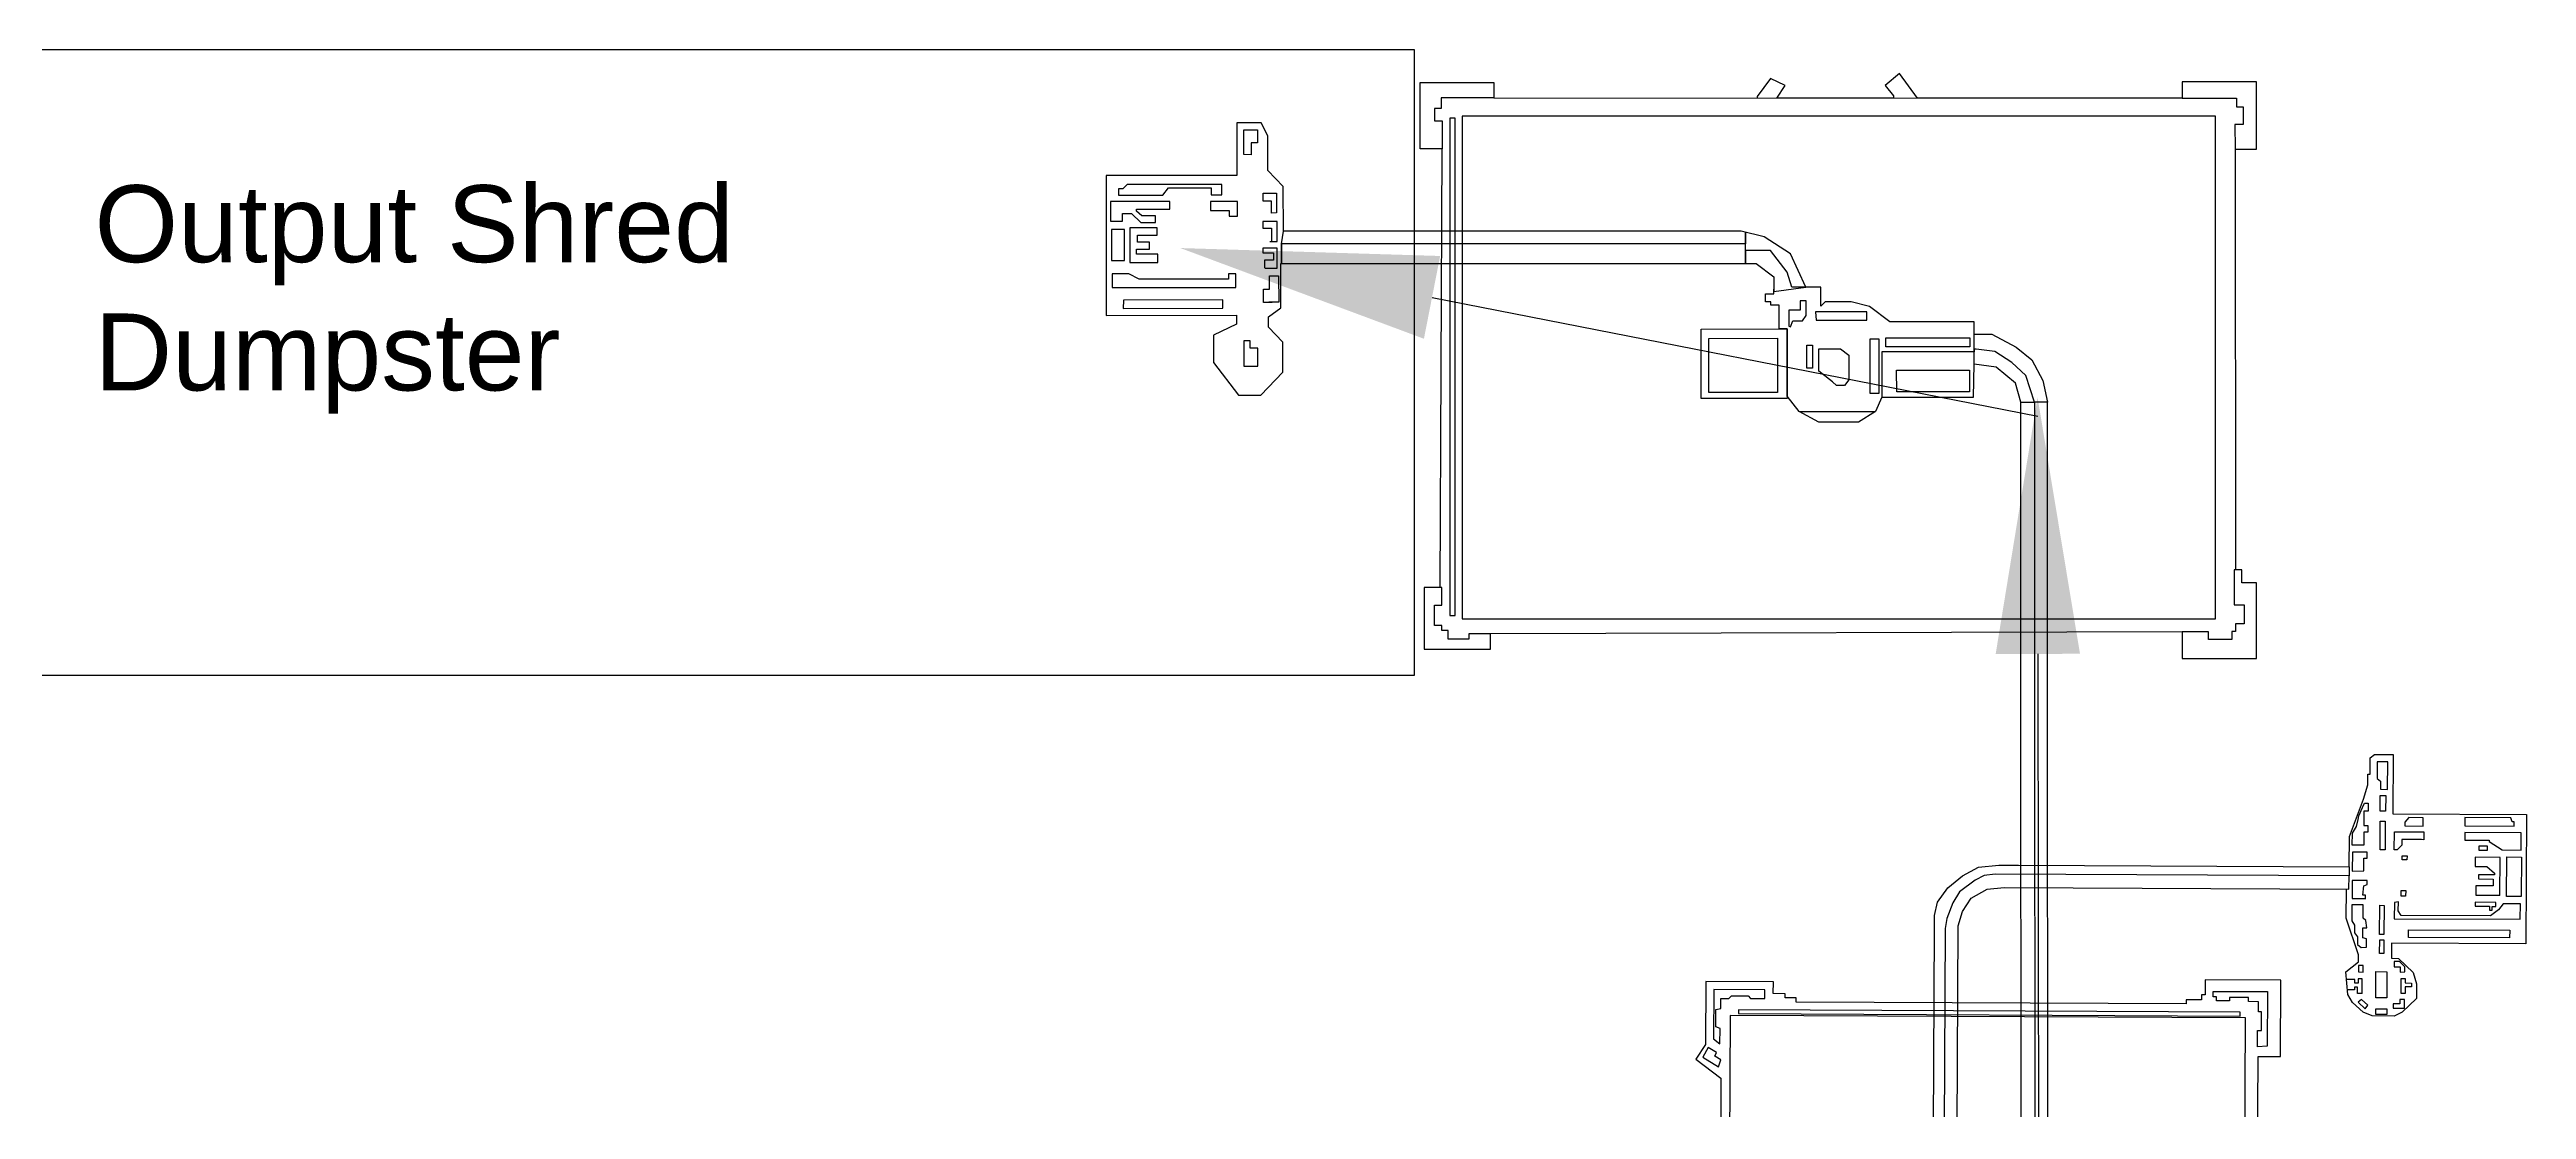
# Model space of a CAD drawing. Header units: millimetres. Extents: x 3191 to 879702, y -27549 to 222194.
# Drawn here: x 635021 to 644679, y 29213 to 33346 of the extents above; entities that cross this region are included whole.
import ezdxf
from ezdxf import colors
from ezdxf.entities.mleader import LeaderData, LeaderLine
from ezdxf.math import Vec2, Vec3

# ---------------------------------------------------------------- set-up
doc = ezdxf.new("R2010")
doc.units = ezdxf.units.MM
doc.header["$MEASUREMENT"] = 0
for name, color, linetype in [('Dumpsters', 210, 'Continuous'), ('Flow', 20, 'Continuous'), ('Granulator', 11, 'Continuous'), ('Krumbuster', 112, 'Continuous')]:
    doc.layers.add(name, color=color, linetype=linetype)
doc.styles.get("Standard").update_dxf_attribs({"font": 'arial.ttf'})

msp = doc.modelspace()

# ---------------------------------------------------------------- linework, layer by layer
at = {"layer": 'Dumpsters'}
msp.add_lwpolyline([(633591.64087, 33345.65297), (640341.64087, 33345.65297), (640341.64087, 30905.65297), (633591.64087, 30905.65297), (633591.64087, 33345.65297)], dxfattribs=at)
at = {"layer": 'Granulator'}
for points in [[(643987.98212, 30159.62105), (643988.55213, 30277.56126), (644042.98092, 30423.50819), (644060.00183, 30479.0934), (644060.20213, 30520.5376), (644069.70281, 30520.49169), (644070.01022, 30584.09748), (644086.19937, 30597.54631), (644158.75335, 30597.19565), (644157.63301, 30365.38473), (644678.91961, 30362.86535), (644676.48466, 29859.04694), (644153.31076, 29861.57545), (644153.02598, 29802.65129), (644179.73606, 29802.5222), (644237.02543, 29746.87588), (644250.16639, 29702.61848), (644249.89496, 29646.45648), (644194.37112, 29592.40264), (644163.3761, 29577.67957), (644077.25989, 29578.09577), (644042.78966, 29592.53346), (644000.60257, 29630.0257), (643981.87066, 29660.96011), (643974.93148, 29749.84249), (644024.39594, 29788.73343), (644024.52943, 29816.3539), (643976.37771, 29958.98038), (643976.92311, 30071.8293)], [(644137.48312, 30461.04698), (644138.00491, 30569.01126), (644096.85969, 30569.21011), (644096.54599, 30504.3032), (644110.3184, 30493.95414), (644110.16155, 30461.50042), (644137.48467, 30461.36837)], [(644060.2957, 30320.87207), (644060.16525, 30293.88139), (644044.41472, 30293.95751), (644044.16935, 30243.18845), (643999.81041, 30243.40284), (644000.03558, 30289.9944), (644016.55971, 30316.90637), (644022.47701, 30344.191), (644025.52942, 30358.26568), (644040.05852, 30390.37729), (644047.95351, 30407.82646), (644061.67987, 30407.76012), (644061.52702, 30376.13535), (644045.45542, 30376.21302), (644045.18831, 30320.94508), (644060.2957, 30320.87207)], [(644276.56752, 30320.34708), (644276.71477, 30350.81485), (644220.88958, 30351.08465), (644204.76437, 30333.84318), (644204.69152, 30318.76973), (644276.55821, 30318.4224), (644276.55821, 30318.4224), (644276.56752, 30320.34708)], [(644631.13154, 30317.69421), (644631.21524, 30335.01269), (644622.55234, 30335.05456), (644618.13476, 30350.47059), (644438.14747, 30351.34047), (644437.99092, 30318.94854), (644631.13309, 30318.01508)], [(644269.88606, 30265.53589), (644193.20632, 30265.90649), (644193.09782, 30243.45674), (644174.40141, 30225.2656), (644163.49302, 30225.31832), (644163.83558, 30296.19604), (644279.01472, 30295.63938), (644278.86747, 30265.17161), (644262.18383, 30265.25224)], [(644657.62882, 30223.91562), (644657.95587, 30291.58625), (644438.82703, 30292.6453), (644438.68443, 30263.1396), (644533.65116, 30262.68063), (644533.62636, 30257.54936), (644584.16243, 30225.23279), (644657.63347, 30224.8777)], [(642363.2654, 28363.16199), (642370.7852, 29919.0894), (642371.03139, 29970.02824), (642381.82906, 30021.60041), (642422.17982, 30077.49654), (642479.37841, 30124.72553), (642541.73486, 30157.73949), (642621.07621, 30166.22731), (642697.79909, 30165.85651), (643987.98212, 30159.62105), (643987.144, 30124.05587)], [(644044.32397, 30143.14099), (644044.56623, 30193.26728), (644057.74518, 30193.20358), (644057.85855, 30216.66006), (643999.99857, 30216.9397), (643999.63829, 30142.39277), (644044.32397, 30143.14099)], [(644575.38041, 30047.4114), (644576.09802, 30195.89311), (644478.9781, 30196.36249), (644478.80462, 30160.46595), (644524.50805, 30160.24507), (644553.76286, 30133.99607), (644553.73285, 30127.78642), (644492.1916, 30128.08385), (644492.11424, 30112.07843), (644549.43442, 30111.8014), (644549.30756, 30085.55318), (644481.74021, 30085.87974), (644481.56384, 30049.38767), (644575.38777, 30048.93422)], [(642456.72178, 28618.22926), (642463.06095, 29929.87038), (642479.5078, 29985.82545), (642513.38694, 30036.76477), (642575.88998, 30071.87616), (642642.28983, 30078.27959), (643986.89136, 30071.78112), (643987.144, 30124.05587), (642607.50261, 30130.72368), (642564.1799, 30125.2835), (642528.91543, 30107.42061), (642468.71113, 30061.7264), (642442.34472, 30018.57324), (642419.49819, 29957.37026), (642412.54625, 29918.63211), (642405.02768, 28362.96015)], [(644051.80814, 30033.53105), (644051.88099, 30048.60502), (644040.65154, 30048.65929), (644044.35956, 30085.52422), (644058.17627, 30089.94708), (644058.25222, 30105.66227), (643999.86147, 30105.94447), (643999.52202, 30035.70847), (644051.81744, 30035.45573)], [(644055.07384, 29846.21473), (644055.23039, 29878.60667), (644040.48922, 29882.20596), (644040.68142, 29921.97419), (644057.044, 29921.89511), (644052.68997, 29950.46043), (644041.82653, 29959.8136), (644042.07609, 30011.44869), (643997.80142, 30011.66267), (643997.49452, 29948.16124), (644008.96499, 29931.74902), (644008.82084, 29901.92298), (644020.61858, 29886.79164), (644020.47133, 29856.32387), (644034.21309, 29845.03258), (644055.07384, 29846.21473)], [(644163.90852, 30020.84487), (644163.60097, 29957.21), (644654.91661, 29954.83547), (644655.20839, 30015.20716), (644588.28518, 30015.5306), (644570.21201, 29991.14222), (644539.08817, 29968.44881), (644190.59688, 29970.13307), (644179.25358, 29987.3209), (644179.42706, 30023.21744), (644163.90852, 30020.84487)], [(644559.48494, 30004.83536), (644559.5623, 30020.84078), (644479.50629, 30021.22769), (644479.43358, 30006.1828), (644534.51228, 30005.9166), (644534.43493, 29989.91118), (644545.00217, 29989.86011), (644545.07643, 30005.22535), (644559.48649, 30005.15571)], [(644042.40078, 29748.94943), (644042.52323, 29774.28593), (644024.55631, 29774.37276), (644024.4354, 29749.35713), (644042.40233, 29749.27029)], [(644204.75673, 29749.50589), (644204.85438, 29769.71061), (644184.42165, 29790.6563), (644163.24702, 29790.75863), (644163.14627, 29769.91218), (644186.56638, 29769.79899), (644186.46563, 29748.95254), (644204.75673, 29749.50589)], [(643632.35962, 29420.29864), (643719.52534, 29419.87737), (643720.96558, 29717.87867), (643425.89245, 29719.30476), (643425.60982, 29660.82659), (643412.23923, 29660.89121), (643412.13964, 29640.28515), (643351.96796, 29640.57596), (643351.89259, 29624.98175), (641830.75026, 29632.33344), (641830.82932, 29648.69087), (641788.09077, 29648.89743), (641788.16693, 29664.65571), (641742.27588, 29664.8775), (641742.50097, 29711.45193), (641479.24797, 29712.72424), (641478.0608, 29467.08646), (641439.93062, 29409.13909), (641537.66335, 29335.1264), (641533.20984, 28413.64741)], [(641534.14326, 29469.59944), (641534.43186, 29529.31434), (641518.23703, 29535.65952), (641518.56127, 29602.74707), (641537.7576, 29607.07748), (641537.9433, 29645.50253), (641569.28885, 29645.35103), (641579.66773, 29656.3596), (641644.56718, 29656.04594), (641653.00037, 29646.05238), (641708.68208, 29645.78327), (641708.84954, 29680.43269), (641510.46188, 29681.3915), (641509.53193, 29488.97601), (641534.14326, 29469.59944)], [(643629.87735, 29457.05849), (643630.18557, 29520.8325), (643645.32406, 29520.75934), (643645.67581, 29593.54098), (643633.78114, 29593.59846), (643633.97443, 29633.59254), (643594.6864, 29633.78242), (643594.76302, 29649.63571), (643520.87258, 29649.99282), (643520.80641, 29636.30148), (643470.34511, 29636.54536), (643470.42173, 29652.39866), (643457.80666, 29652.45963), (643457.9094, 29673.7178), (643669.48705, 29672.69525), (643668.45791, 29459.7547), (643629.87735, 29457.05849)], [(644038.46673, 29665.31744), (644038.74108, 29722.0838), (644022.69958, 29722.16133), (644022.62053, 29705.80493), (644010.1078, 29705.8654), (644010.176, 29719.97678), (643977.25072, 29720.1359)], [(644038.46673, 29665.31744), (644020.50081, 29665.40427), (644020.62326, 29690.74078), (644008.4316, 29690.7997), (644008.3789, 29679.89543), (643980.38179, 29680.03074)], [(644190.23354, 29665.5471), (644190.51719, 29724.23761), (644206.23863, 29724.16163), (644206.15338, 29706.52228), (644230.21563, 29706.40599), (644230.14123, 29691.01167)], [(644230.14123, 29691.01167), (644206.39904, 29691.12642), (644206.27504, 29665.46957), (644190.23354, 29665.5471)], [(644060.06412, 29619.61366), (644035.14715, 29642.18436), (644023.22386, 29631.33746), (644050.37082, 29605.54881), (644060.06412, 29619.61366)], [(644136.25594, 29584.92854), (644136.34739, 29603.85031), (644090.1473, 29604.07359), (644090.05275, 29584.51009), (644136.25594, 29584.92854)], [(644202.95419, 29642.07273), (644185.62941, 29642.15646), (644185.54881, 29625.47971), (644159.56114, 29625.60531), (644159.48054, 29608.92804), (644203.43413, 29608.71562), (644202.95419, 29642.07273)], [(641520.33229, 29435.01596), (641487.97648, 29454.7093), (641467.51135, 29416.84021), (641528.54457, 29379.31452), (641537.52592, 29406.54902), (641514.73136, 29420.66653), (641520.33229, 29435.01596)], [(643616.22256, 26769.38137), (643632.35962, 29420.29864)]]:
    msp.add_lwpolyline(points, dxfattribs=at)
for points in [[(644129.67569, 30375.88491), (644108.78201, 30375.98589), (644109.07707, 30437.03721), (644129.97076, 30436.93623)], [(644127.9907, 30225.71576), (644108.38231, 30225.81052), (644108.92118, 30337.30952), (644128.52958, 30337.21476)], [(644525.41992, 30222.90349), (644494.94127, 30223.05079), (644495.02962, 30241.33135), (644525.50827, 30241.18405)], [(644194.53166, 30201.73153), (644213.13972, 30201.6416), (644213.06842, 30186.88849), (644194.46035, 30186.97843)], [(644658.34532, 30043.94033), (644601.23686, 30044.21633), (644601.97931, 30197.83761), (644659.08778, 30197.56161)], [(644190.00086, 30066.66604), (644207.96778, 30066.5792), (644207.86393, 30045.09154), (644189.89701, 30045.17837)], [(644106.89822, 30009.25378), (644123.90193, 30009.1716), (644123.35013, 29894.99767), (644106.34641, 29895.07985)], [(644106.55886, 29874.47021), (644123.2425, 29874.38957), (644122.9852, 29821.15119), (644106.30156, 29821.23182)], [(644613.32264, 29882.32169), (644219.34062, 29884.22581), (644219.48322, 29913.7315), (644613.46524, 29911.82738)], [(644134.00303, 29648.1791), (644091.33172, 29648.38533), (644091.82617, 29750.69291), (644134.49749, 29750.48668)], [(643583.7159, 29570.06145), (641573.5909, 29579.77639), (641559.02328, 26565.57908), (643569.14828, 26555.86413)], [(641606.7463, 29586.94074), (643562.75199, 29577.48735), (643562.82494, 29592.58157), (641606.81925, 29602.03496)]]:
    msp.add_lwpolyline(points, close=True, dxfattribs=at)
at = {"layer": 'Krumbuster'}
for points in [[(643336.55286, 33156.2869), (642304.24219, 33156.09429), (642233.96783, 33251.73406), (642177.93908, 33206.07618), (642211.2057, 33164.75495), (642211.2072, 33156.70992), (641756.09203, 33156.62501), (641788.23648, 33205.22927), (641731.46028, 33232.35844), (641679.72612, 33162.99182), (641679.72726, 33156.90971)], [(640450.50518, 32958.40529), (640364.75744, 32958.3893), (640364.70914, 33217.28819), (640652.35388, 33217.34186), (640652.36508, 33157.2959), (640446.5705, 33157.2575), (640446.57821, 33115.92727), (640421.63342, 33115.92262), (640421.64244, 33067.57414), (640451.26438, 33067.57967), (640450.50518, 32958.40529)], [(640652.36508, 33157.2959), (643336.55286, 33156.2869)], [(643543.54037, 32957.82695), (643626.47551, 32957.84242), (643626.42661, 33219.92261), (643336.541, 33219.86852), (643336.55286, 33156.2869), (643548.92898, 33156.32653), (643548.93534, 33122.20954), (643574.51346, 33122.21431), (643574.52634, 33053.20508), (643541.97237, 33053.19901), (643543.54037, 32957.82695)], [(642707.51832, 31970.7214), (642686.23117, 32045.32169), (642611.6361, 32106.70816), (642525.38923, 32119.12611), (642525.36748, 32235.70985), (642594.51705, 32235.72275), (642689.31272, 32185.22276), (642750.6994, 32136.26787), (642793.44613, 32055.4429), (642811.43646, 31971.14904), (642761.28002, 31971.13968), (642727.40059, 32074.86314), (642672.22877, 32126.14036), (642606.18466, 32168.87736), (642533.02298, 32177.88014), (642525.37827, 32177.87871), (642525.38026, 32167.20596), (642165.67403, 32167.13885), (642165.70707, 31990.08787), (642523.11005, 31990.15455), (642525.38923, 32119.12611), (642525.36748, 32235.70985), (642525.35842, 32284.2796), (642196.8618, 32284.21831), (642117.18022, 32343.90085), (642045.42891, 32361.82701), (641944.82667, 32361.80824), (641927.6711, 32345.41683), (641927.65727, 32419.54286), (641869.16746, 32419.53194), (641809.73344, 32548.57363), (641707.04127, 32614.90048), (641616.6374, 32637.48884), (639831.79841, 32637.15582), (639831.76574, 32812.28221), (639771.44137, 32874.6278), (639771.41623, 33009.37271), (639771.41623, 33009.37271), (639745.27249, 33059.64056), (639650.78139, 33059.62293), (639650.81967, 32854.48454), (639141.34435, 32854.38948), (639141.44603, 32309.42611), (639649.19681, 32309.52085), (639649.20334, 32274.51657), (639559.11822, 32232.59027), (639559.13828, 32125.06962), (639656.36726, 31997.79628), (639744.09329, 31997.81265), (639830.33838, 32087.95806), (639830.3167, 32204.16854), (639773.40163, 32262.66558), (639773.39396, 32303.78191), (639822.39228, 32338.57371), (639822.36012, 32510.93568), (641623.50125, 32511.27174), (641675.32437, 32511.28141), (641744.85974, 32459.62195), (641744.87035, 32402.72396), (641869.16746, 32419.53194), (641814.39295, 32419.52172), (641796.68533, 32477.33789), (641730.94011, 32562.05442), (641633.60177, 32562.03626), (641633.61125, 32511.27363), (641633.58849, 32633.25343), (641633.59682, 32588.59565), (639824.95566, 32588.25819), (639824.97009, 32510.93617), (639824.95566, 32588.25819), (639831.79841, 32637.15582)], [(639678.3945, 32936.47802), (639678.37644, 33033.25597), (639730.71215, 33033.26574), (639730.72178, 32981.70368), (639706.93278, 32981.69924), (639706.94137, 32935.69012), (639678.3945, 32936.47802)], [(640443.00787, 31247.81523), (640450.50518, 32958.40529)], [(643543.54037, 32957.82695), (643543.84636, 31317.81639)], [(639159.05023, 32676.98453), (639205.04224, 32676.99311), (639205.03677, 32706.34375), (639239.92727, 32706.35026), (639275.61723, 32671.45333), (639332.71075, 32671.46399), (639332.70587, 32697.64172), (639280.37016, 32697.63195), (639258.95682, 32715.07966), (639258.95534, 32723.01229), (639389.79475, 32723.0367), (639389.78912, 32753.18074), (639158.24308, 32753.13754), (639158.25729, 32676.98438), (639168.56586, 32676.9863)], [(639194.71473, 32778.52868), (639362.03052, 32778.5599), (639383.43542, 32806.32808), (639549.95827, 32806.35915), (639549.96331, 32779.38819), (639591.99053, 32779.39603), (639591.98299, 32819.85238), (639222.4609, 32819.78343), (639205.81165, 32803.12185), (639189.15938, 32803.11874), (639189.16397, 32778.52764), (639194.71473, 32778.52868)], [(639620.55279, 32696.1088), (639653.06439, 32696.11486), (639653.05373, 32753.22987), (639547.58928, 32753.21019), (639547.59594, 32717.51338), (639620.5488, 32717.52699), (639620.55279, 32696.1088)], [(639785.76371, 32707.95756), (639785.75512, 32753.96668), (639753.24353, 32753.96061), (639753.23761, 32785.69111), (639805.57332, 32785.70088), (639805.58768, 32708.75449), (639785.76371, 32707.95756)], [(639342.25451, 32520.74607), (639342.24947, 32547.71703), (639259.78099, 32547.70164), (639259.77729, 32567.5332), (639309.73418, 32567.54252), (639309.729, 32595.30653), (639262.94404, 32595.2978), (639262.93916, 32621.47554), (639339.8568, 32621.48989), (639339.85132, 32650.84053), (639233.59394, 32650.8207), (639233.6191, 32515.96626), (639342.25539, 32515.98653), (639342.25451, 32520.74607)], [(639779.44059, 32597.69303), (639807.19437, 32597.69821), (639807.18001, 32674.6446), (639752.46539, 32674.63439), (639752.47013, 32649.24989), (639785.77466, 32649.2561), (639785.78428, 32597.69422)], [(639164.6297, 32523.09278), (639212.20768, 32523.10166), (639212.18518, 32643.67731), (639162.22829, 32643.66799), (639162.25079, 32523.09234), (639174.93827, 32523.09471)], [(639760.42895, 32492.9789), (639808.00684, 32492.98778), (639807.99234, 32570.7274), (639752.48478, 32570.71704), (639752.48804, 32553.26534), (639792.92929, 32553.27288), (639792.93462, 32524.71547), (639758.04412, 32524.70896), (639758.05004, 32492.97846)], [(639163.8563, 32418.38206), (639645.97956, 32418.47201), (639645.96979, 32470.8273), (639617.42298, 32470.82198), (639617.42683, 32450.19701), (639270.10776, 32450.13221), (639229.66266, 32470.74963), (639163.84653, 32470.73735), (639163.8563, 32418.38206)], [(639788.20759, 32359.71609), (639754.11003, 32359.70973), (639754.10026, 32412.06502), (639777.88925, 32412.06946), (639777.87978, 32462.83812), (639813.56322, 32462.84477), (639813.58217, 32361.30728), (639797.72293, 32361.30432), (639774.72688, 32361.30003)], [(639206.69171, 32336.68394), (639595.24497, 32336.75644), (639595.2389, 32369.28017), (639208.27152, 32369.20796), (639206.69171, 32336.68394)], [(642165.70707, 31990.08787), (642140.60029, 31934.22164), (642073.94485, 31892.73251), (641920.29421, 31892.70385), (641843.05465, 31934.16612), (641796.70435, 31994.33943), (641796.65549, 32256.20979), (641765.71288, 32256.20402), (641765.69558, 32348.91685), (641733.17694, 32348.91078), (641733.17451, 32361.9231), (641712.03742, 32361.91916), (641712.0315, 32393.63674), (641744.87205, 32393.64287), (641744.86871, 32411.53465)], [(641809.6114, 32265.15819), (641818.5498, 32287.93146), (641855.94622, 32287.93843), (641870.57585, 32308.27286), (641870.56508, 32366.01508), (641846.989, 32366.01068), (641846.99583, 32329.41346), (641802.28274, 32329.40511), (641802.29427, 32267.59673), (641809.6114, 32265.15819)], [(641908.80528, 32290.57202), (642106.54354, 32290.60892), (642106.5375, 32323.00905), (641907.09457, 32322.97184), (641908.80528, 32290.57202)], [(639681.2035, 32111.40507), (639732.74627, 32111.41468), (639732.73325, 32181.22168), (639702.60056, 32181.21606), (639702.59523, 32209.77347), (639678.0133, 32209.76888), (639678.03165, 32111.40448), (639681.2035, 32111.40507)], [(641972.55726, 32049.73635), (641919.72261, 32091.53049), (641919.70628, 32179.08229), (642004.85999, 32179.09818), (642037.19156, 32153.86407), (642037.20952, 32057.636), (642019.86753, 32035.54773), (641989.1176, 32035.54199), (641972.55726, 32049.73635)], [(642708.26989, 27942.66286), (642707.51832, 31970.7214), (642761.2801, 31970.73143), (642762.02819, 27961.2773)], [(642812.18464, 27961.28666), (642811.43815, 31962.12094), (642811.43646, 31971.14904), (642761.2801, 31970.73143)], [(641843.05465, 31934.16612), (642140.60029, 31934.22164)], [(643336.95428, 31076.00275), (643336.97374, 30971.72266), (643626.53235, 30971.77668), (643626.47744, 31266.07807), (643568.56577, 31266.06727), (643568.55612, 31317.821), (643539.21411, 31317.81553), (643539.23962, 31181.09288), (643577.84749, 31181.10008), (643577.86147, 31106.17307), (643544.65874, 31106.16687), (643544.66422, 31076.81396), (643529.99321, 31076.81123), (643529.99912, 31045.14095), (643439.65689, 31045.1241), (643439.65127, 31075.24946), (643336.95443, 31075.2303)], [(640443.00787, 31247.81523), (640381.46962, 31247.80375), (640381.51442, 31007.71485), (640639.97505, 31007.76308), (640639.96385, 31067.7853), (640555.34879, 31067.76951), (640555.35267, 31046.9925), (640474.5837, 31046.97743), (640474.57753, 31080.06675), (640449.96217, 31080.06216), (640449.9583, 31100.83899), (640421.49685, 31100.83368), (640421.48206, 31180.09377), (640449.94351, 31180.09908), (640449.93087, 31247.81652), (640443.00787, 31247.81523)], [(643336.95443, 31075.2303), (640639.96385, 31067.7853)]]:
    msp.add_lwpolyline(points, dxfattribs=at)
for points in [[(640481.13056, 33077.91396), (640481.49239, 31138.64643), (640502.39445, 31138.65033), (640502.03261, 33077.91786)], [(643466.83977, 31126.40759), (643466.47418, 33085.84202), (640529.02252, 33085.29394), (640529.38812, 31125.85951)], [(641796.65549, 32256.20979), (641796.70609, 31985.02581), (641460.85881, 31984.96315), (641460.80821, 32256.14713)], [(641490.62707, 32008.36368), (641490.58762, 32219.74993), (641759.15241, 32219.80003), (641759.19185, 32008.41379)], [(641872.41288, 32103.35305), (641872.3961, 32193.27108), (641895.26135, 32193.27535), (641895.27813, 32103.35731)], [(642119.34068, 32004.99718), (642119.30107, 32217.30408), (642153.39385, 32217.31044), (642153.43346, 32005.00354)], [(642181.0276, 32186.67666), (642181.02108, 32221.63488), (642509.16434, 32221.69611), (642509.17087, 32186.73788)], [(642223.26509, 32011.12061), (642223.24931, 32095.67511), (642506.81011, 32095.72802), (642506.82589, 32011.17352)]]:
    msp.add_lwpolyline(points, close=True, dxfattribs=at)

# ---------------------------------------------------------------- texts
at = {"insert": (635196.45474, 32816.68898), "char_height": 300, "attachment_point": 1}
msp.add_mtext('Output Shred\\PDumpster', dxfattribs=at)

# ---------------------------------------------------------------- leaders
at = {"layer": 'Flow'}
ml = msp.add_multileader_mtext('Standard', dxfattribs=at)
ml.set_content('', color=256)
ml.set_leader_properties(linetype='ByLayer', lineweight=-1)
ml.build(insert=Vec2(0, 0))
ml.multileader.update_dxf_attribs({"dogleg_length": 0.36, "arrow_head_size": 1000})
ctx = ml.context
ctx.base_point, ctx.char_height, ctx.arrow_head_size, ctx.landing_gap_size, ctx.plane_origin = Vec3(642773.70777, 31916.77988), 0.18, 1000, 0.09, Vec3(652297.21225, 39911.08069)
notes = []
notes.append((ctx, [(0, (1, 1, 0), (642773.34777, 31916.77988), (1, 0), 0.36, [(0, [(639430.25354, 32571.70901)], 0, [])])]))
ctx.mtext.insert, ctx.mtext.flow_direction = Vec3(642773.79777, 31916.86988), 5
ml = msp.add_multileader_mtext('Standard', dxfattribs=at)
ml.set_content('', color=256)
ml.set_leader_properties(linetype='ByLayer', lineweight=-1)
ml.build(insert=Vec2(0, 0))
ml.multileader.update_dxf_attribs({"dogleg_length": 0.36, "arrow_head_size": 1000})
ctx = ml.context
ctx.base_point, ctx.char_height, ctx.arrow_head_size, ctx.landing_gap_size, ctx.plane_origin = Vec3(642777.26412, 28108.88852), 0.18, 1000, 0.09, Vec3(652300.7686, 36103.18932)
notes.append((ctx, [(0, (1, 1, 0), (642776.90412, 28108.88852), (1, 0), 0.36, [(0, [(642772.64704, 31989.62995)], 0, [])])]))
ctx.mtext.insert, ctx.mtext.flow_direction = Vec3(642777.35412, 28108.97852), 5
for ctx, leaders in notes:
    for number, flags, end, landing, length, lines in leaders:
        leader = LeaderData()
        leader.index, (leader.has_last_leader_line, leader.has_dogleg_vector, leader.attachment_direction) = number, flags
        leader.last_leader_point, leader.dogleg_vector, leader.dogleg_length = Vec3(end), Vec3(landing), length
        for number, points, colour, breaks in lines:
            line = LeaderLine()
            line.index, line.vertices, line.color, line.breaks = number, Vec3.list(points), colors.encode_raw_color(colour), breaks
            leader.lines.append(line)
        ctx.leaders.append(leader)

doc.saveas('drawing.dxf')
